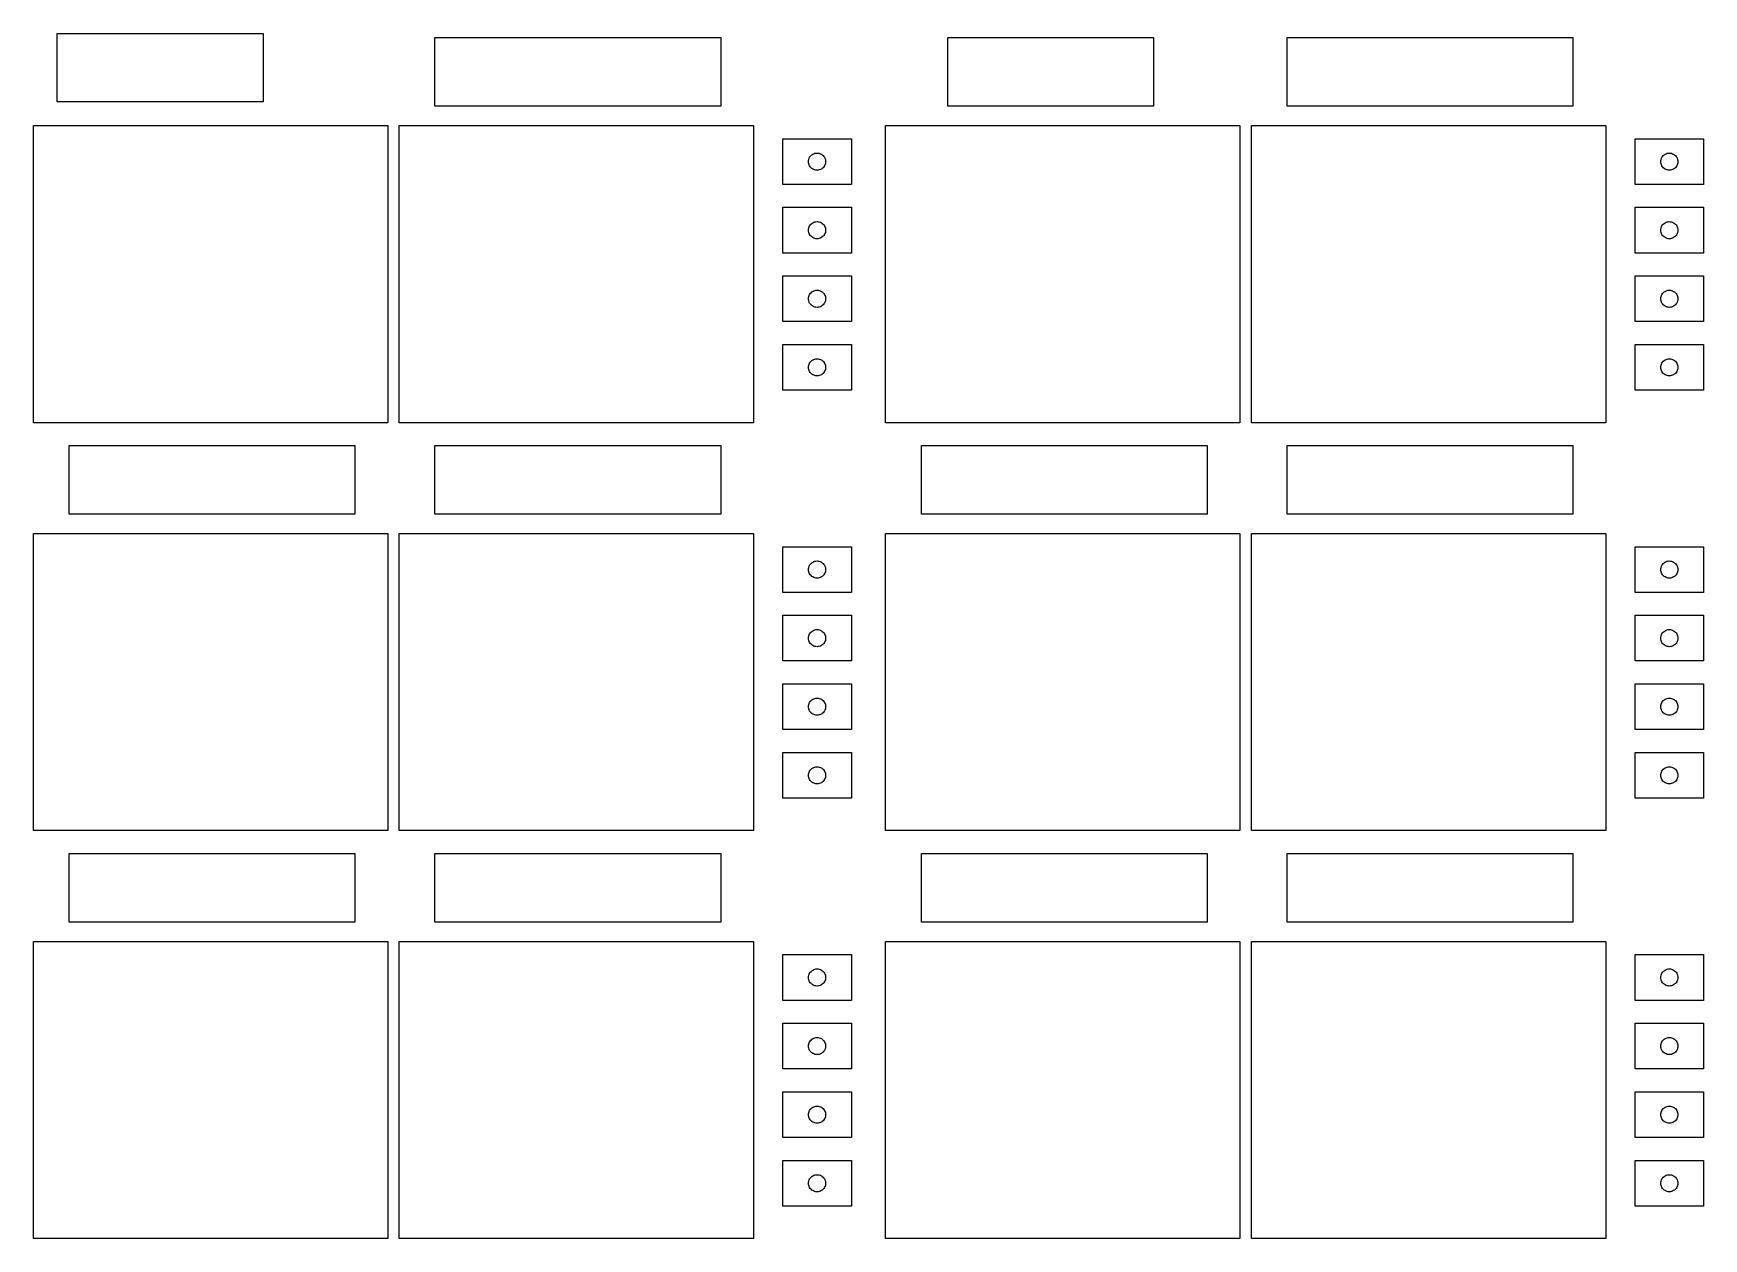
# Model space of a CAD drawing. Extents: x 253 to 548, y 521 to 626.
# Drawn here: x 253.1 to 399.2, y 521 to 626.4 of the extents above; entities that cross this region are included whole.
import ezdxf

# ---------------------------------------------------------------- set-up
doc = ezdxf.new("R2010")
doc.units = 0
doc.layers.get('0').update_dxf_attribs({"linetype": 'CONTINUOUS'})

msp = doc.modelspace()

# ---------------------------------------------------------------- linework, layer by layer
at = {"color": 7}
for p, q in [((255.180297, 626.401447), (273.180298, 626.401447)), ((255.180297, 620.401465), (255.180297, 626.401447)), ((273.180298, 626.401447), (273.180298, 620.401465)), ((288.217619, 626.031532), (313.217613, 626.031532)), ((288.217619, 620.031471), (288.217619, 626.031532)), ((313.217613, 626.031532), (313.217613, 620.031471)), ((333.093912, 626.047294), (351.093912, 626.047294)), ((333.093912, 620.047312), (333.093912, 626.047294)), ((351.093912, 626.047294), (351.093912, 620.047312)), ((362.776281, 626.031532), (387.776275, 626.031532)), ((362.776281, 620.031471), (362.776281, 626.031532)), ((387.776275, 626.031532), (387.776275, 620.031471)), ((273.180298, 620.401465), (255.180297, 620.401465)), ((313.217613, 620.031471), (288.217619, 620.031471)), ((351.093912, 620.047312), (333.093912, 620.047312)), ((387.776275, 620.031471), (362.776281, 620.031471)), ((253.088876, 618.341941), (284.088878, 618.341941)), ((253.088876, 592.341938), (253.088876, 618.341941)), ((284.088878, 618.341941), (284.088878, 592.341938)), ((285.088876, 618.341941), (316.088878, 618.341941)), ((285.088876, 592.341938), (285.088876, 618.341941)), ((316.088878, 618.341941), (316.088878, 592.341938)), ((327.647538, 618.341941), (358.647539, 618.341941)), ((327.647538, 592.341938), (327.647538, 618.341941)), ((358.647539, 618.341941), (358.647539, 592.341938)), ((359.647538, 618.341941), (390.647539, 618.341941)), ((359.647538, 592.341938), (359.647538, 618.341941)), ((390.647539, 618.341941), (390.647539, 592.341938)), ((318.647549, 617.184981), (324.647538, 617.184981)), ((318.647549, 613.184987), (318.647549, 617.184981)), ((324.647538, 617.184981), (324.647538, 613.184987)), ((393.206211, 617.184981), (399.206199, 617.184981)), ((393.206211, 613.184987), (393.206211, 617.184981)), ((399.206199, 617.184981), (399.206199, 613.184987)), ((324.647538, 613.184987), (318.647549, 613.184987)), ((399.206199, 613.184987), (393.206211, 613.184987)), ((318.647549, 611.184987), (324.647538, 611.184987)), ((318.647549, 607.184992), (318.647549, 611.184987)), ((324.647538, 611.184987), (324.647538, 607.184992)), ((393.206211, 611.184987), (399.206199, 611.184987)), ((393.206211, 607.184992), (393.206211, 611.184987)), ((399.206199, 611.184987), (399.206199, 607.184992)), ((324.647538, 607.184992), (318.647549, 607.184992)), ((399.206199, 607.184992), (393.206211, 607.184992)), ((318.647549, 605.184992), (324.647538, 605.184992)), ((318.647549, 601.184997), (318.647549, 605.184992)), ((324.647538, 605.184992), (324.647538, 601.184997)), ((393.206211, 605.184992), (399.206199, 605.184992)), ((393.206211, 601.184997), (393.206211, 605.184992)), ((399.206199, 605.184992), (399.206199, 601.184997)), ((324.647538, 601.184997), (318.647549, 601.184997)), ((399.206199, 601.184997), (393.206211, 601.184997)), ((318.647549, 599.184997), (324.647538, 599.184997)), ((318.647549, 595.185002), (318.647549, 599.184997)), ((324.647538, 599.184997), (324.647538, 595.185002)), ((393.206211, 599.184997), (399.206199, 599.184997)), ((393.206211, 595.185002), (393.206211, 599.184997)), ((399.206199, 599.184997), (399.206199, 595.185002)), ((324.647538, 595.185002), (318.647549, 595.185002)), ((399.206199, 595.185002), (393.206211, 595.185002)), ((284.088878, 592.341938), (253.088876, 592.341938)), ((316.088878, 592.341938), (285.088876, 592.341938)), ((358.647539, 592.341938), (327.647538, 592.341938)), ((390.647539, 592.341938), (359.647538, 592.341938)), ((256.217619, 590.341938), (281.217613, 590.341938)), ((256.217619, 584.341877), (256.217619, 590.341938)), ((281.217613, 590.341938), (281.217613, 584.341877)), ((288.217619, 590.341938), (313.217613, 590.341938)), ((288.217619, 584.341877), (288.217619, 590.341938)), ((313.217613, 590.341938), (313.217613, 584.341877)), ((330.776281, 590.341938), (355.776275, 590.341938)), ((330.776281, 584.341877), (330.776281, 590.341938)), ((355.776275, 590.341938), (355.776275, 584.341877)), ((362.776281, 590.341938), (387.776275, 590.341938)), ((362.776281, 584.341877), (362.776281, 590.341938)), ((387.776275, 590.341938), (387.776275, 584.341877)), ((281.217613, 584.341877), (256.217619, 584.341877)), ((313.217613, 584.341877), (288.217619, 584.341877)), ((355.776275, 584.341877), (330.776281, 584.341877)), ((387.776275, 584.341877), (362.776281, 584.341877)), ((253.088876, 582.652347), (284.088878, 582.652347)), ((253.088876, 556.652344), (253.088876, 582.652347)), ((284.088878, 582.652347), (284.088878, 556.652344)), ((285.088876, 582.652347), (316.088878, 582.652347)), ((285.088876, 556.652344), (285.088876, 582.652347)), ((316.088878, 582.652347), (316.088878, 556.652344)), ((327.647538, 582.652347), (358.647539, 582.652347)), ((327.647538, 556.652344), (327.647538, 582.652347)), ((358.647539, 582.652347), (358.647539, 556.652344)), ((359.647538, 582.652347), (390.647539, 582.652347)), ((359.647538, 556.652344), (359.647538, 582.652347)), ((390.647539, 582.652347), (390.647539, 556.652344)), ((318.647549, 581.495387), (324.647538, 581.495387)), ((318.647549, 577.495393), (318.647549, 581.495387)), ((324.647538, 581.495387), (324.647538, 577.495393)), ((393.206211, 581.495387), (399.206199, 581.495387)), ((393.206211, 577.495393), (393.206211, 581.495387)), ((399.206199, 581.495387), (399.206199, 577.495393)), ((324.647538, 577.495393), (318.647549, 577.495393)), ((399.206199, 577.495393), (393.206211, 577.495393)), ((318.647549, 575.495393), (324.647538, 575.495393)), ((318.647549, 571.495398), (318.647549, 575.495393)), ((324.647538, 575.495393), (324.647538, 571.495398)), ((393.206211, 575.495393), (399.206199, 575.495393)), ((393.206211, 571.495398), (393.206211, 575.495393)), ((399.206199, 575.495393), (399.206199, 571.495398)), ((324.647538, 571.495398), (318.647549, 571.495398)), ((399.206199, 571.495398), (393.206211, 571.495398)), ((318.647549, 569.495398), (324.647538, 569.495398)), ((318.647549, 565.495403), (318.647549, 569.495398)), ((324.647538, 569.495398), (324.647538, 565.495403)), ((393.206211, 569.495398), (399.206199, 569.495398)), ((393.206211, 565.495403), (393.206211, 569.495398)), ((399.206199, 569.495398), (399.206199, 565.495403)), ((324.647538, 565.495403), (318.647549, 565.495403)), ((399.206199, 565.495403), (393.206211, 565.495403)), ((318.647549, 563.495403), (324.647538, 563.495403)), ((318.647549, 559.495408), (318.647549, 563.495403)), ((324.647538, 563.495403), (324.647538, 559.495408)), ((393.206211, 563.495403), (399.206199, 563.495403)), ((393.206211, 559.495408), (393.206211, 563.495403)), ((399.206199, 563.495403), (399.206199, 559.495408)), ((324.647538, 559.495408), (318.647549, 559.495408)), ((399.206199, 559.495408), (393.206211, 559.495408)), ((284.088878, 556.652344), (253.088876, 556.652344)), ((316.088878, 556.652344), (285.088876, 556.652344)), ((358.647539, 556.652344), (327.647538, 556.652344)), ((390.647539, 556.652344), (359.647538, 556.652344)), ((256.217619, 554.652344), (281.217613, 554.652344)), ((256.217619, 548.652283), (256.217619, 554.652344)), ((281.217613, 554.652344), (281.217613, 548.652283)), ((288.217619, 554.652344), (313.217613, 554.652344)), ((288.217619, 548.652283), (288.217619, 554.652344)), ((313.217613, 554.652344), (313.217613, 548.652283)), ((330.776281, 554.652344), (355.776275, 554.652344)), ((330.776281, 548.652283), (330.776281, 554.652344)), ((355.776275, 554.652344), (355.776275, 548.652283)), ((362.776281, 554.652344), (387.776275, 554.652344)), ((362.776281, 548.652283), (362.776281, 554.652344)), ((387.776275, 554.652344), (387.776275, 548.652283)), ((281.217613, 548.652283), (256.217619, 548.652283)), ((313.217613, 548.652283), (288.217619, 548.652283)), ((355.776275, 548.652283), (330.776281, 548.652283)), ((387.776275, 548.652283), (362.776281, 548.652283)), ((253.088876, 546.962753), (284.088878, 546.962753)), ((253.088876, 520.96275), (253.088876, 546.962753)), ((284.088878, 546.962753), (284.088878, 520.96275)), ((285.088876, 546.962753), (316.088878, 546.962753)), ((285.088876, 520.96275), (285.088876, 546.962753)), ((316.088878, 546.962753), (316.088878, 520.96275)), ((327.647538, 546.962753), (358.647539, 546.962753)), ((327.647538, 520.96275), (327.647538, 546.962753)), ((358.647539, 546.962753), (358.647539, 520.96275)), ((359.647538, 546.962753), (390.647539, 546.962753)), ((359.647538, 520.96275), (359.647538, 546.962753)), ((390.647539, 546.962753), (390.647539, 520.96275)), ((318.647549, 545.805793), (324.647538, 545.805793)), ((318.647549, 541.805799), (318.647549, 545.805793)), ((324.647538, 545.805793), (324.647538, 541.805799)), ((393.206211, 545.805793), (399.206199, 545.805793)), ((393.206211, 541.805799), (393.206211, 545.805793)), ((399.206199, 545.805793), (399.206199, 541.805799)), ((324.647538, 541.805799), (318.647549, 541.805799)), ((399.206199, 541.805799), (393.206211, 541.805799)), ((318.647549, 539.805799), (324.647538, 539.805799)), ((318.647549, 535.805804), (318.647549, 539.805799)), ((324.647538, 539.805799), (324.647538, 535.805804)), ((393.206211, 539.805799), (399.206199, 539.805799)), ((393.206211, 535.805804), (393.206211, 539.805799)), ((399.206199, 539.805799), (399.206199, 535.805804)), ((324.647538, 535.805804), (318.647549, 535.805804)), ((399.206199, 535.805804), (393.206211, 535.805804)), ((318.647549, 533.805804), (324.647538, 533.805804)), ((318.647549, 529.805809), (318.647549, 533.805804)), ((324.647538, 533.805804), (324.647538, 529.805809)), ((393.206211, 533.805804), (399.206199, 533.805804)), ((393.206211, 529.805809), (393.206211, 533.805804)), ((399.206199, 533.805804), (399.206199, 529.805809)), ((324.647538, 529.805809), (318.647549, 529.805809)), ((399.206199, 529.805809), (393.206211, 529.805809)), ((318.647549, 527.805809), (324.647538, 527.805809)), ((318.647549, 523.805814), (318.647549, 527.805809)), ((324.647538, 527.805809), (324.647538, 523.805814)), ((393.206211, 527.805809), (399.206199, 527.805809)), ((393.206211, 523.805814), (393.206211, 527.805809)), ((399.206199, 527.805809), (399.206199, 523.805814)), ((324.647538, 523.805814), (318.647549, 523.805814)), ((399.206199, 523.805814), (393.206211, 523.805814)), ((284.088878, 520.96275), (253.088876, 520.96275)), ((316.088878, 520.96275), (285.088876, 520.96275)), ((358.647539, 520.96275), (327.647538, 520.96275)), ((390.647539, 520.96275), (359.647538, 520.96275))]:
    msp.add_line(p, q, dxfattribs=at)
at = {"color": 5}
for points in [[(320.897615, 615.184984), (320.897472, 615.315902), (320.932504, 615.446642), (320.998086, 615.559948)], [(320.998086, 614.81002), (320.932504, 614.923326), (320.897472, 615.054067), (320.897615, 615.184984)], [(320.998086, 615.559948), (321.063421, 615.673398), (321.15913, 615.769106), (321.272579, 615.834441)], [(321.272579, 615.834441), (321.385886, 615.900024), (321.516626, 615.935056), (321.647543, 615.934913)], [(321.647543, 615.934913), (321.778461, 615.935056), (321.909201, 615.900024), (322.022508, 615.834441)], [(322.022508, 615.834441), (322.135957, 615.769106), (322.231665, 615.673398), (322.297, 615.559948)], [(322.297, 615.559948), (322.362583, 615.446642), (322.397615, 615.315902), (322.397472, 615.184984)], [(322.397472, 615.184984), (322.397615, 615.054067), (322.362583, 614.923326), (322.297, 614.81002)], [(395.456277, 615.184984), (395.456134, 615.315902), (395.491165, 615.446642), (395.556748, 615.559948)], [(395.556748, 614.81002), (395.491165, 614.923326), (395.456134, 615.054067), (395.456277, 615.184984)], [(395.556748, 615.559948), (395.622083, 615.673398), (395.717791, 615.769106), (395.831241, 615.834441)], [(395.831241, 615.834441), (395.944547, 615.900024), (396.075287, 615.935056), (396.206205, 615.934913)], [(396.206205, 615.934913), (396.337123, 615.935056), (396.467863, 615.900024), (396.581169, 615.834441)], [(396.581169, 615.834441), (396.694619, 615.769106), (396.790327, 615.673398), (396.855662, 615.559948)], [(396.855662, 615.559948), (396.921245, 615.446642), (396.956277, 615.315902), (396.956134, 615.184984)], [(396.956134, 615.184984), (396.956277, 615.054067), (396.921245, 614.923326), (396.855662, 614.81002)], [(321.272579, 614.535527), (321.15913, 614.600862), (321.063421, 614.69657), (320.998086, 614.81002)], [(321.647543, 614.435056), (321.516626, 614.434913), (321.385886, 614.469944), (321.272579, 614.535527)], [(322.022508, 614.535527), (321.909201, 614.469944), (321.778461, 614.434913), (321.647543, 614.435056)], [(322.297, 614.81002), (322.231665, 614.69657), (322.135957, 614.600862), (322.022508, 614.535527)], [(395.831241, 614.535527), (395.717791, 614.600862), (395.622083, 614.69657), (395.556748, 614.81002)], [(396.206205, 614.435056), (396.075287, 614.434913), (395.944547, 614.469944), (395.831241, 614.535527)], [(396.581169, 614.535527), (396.467863, 614.469944), (396.337123, 614.434913), (396.206205, 614.435056)], [(396.855662, 614.81002), (396.790327, 614.69657), (396.694619, 614.600862), (396.581169, 614.535527)], [(320.897615, 609.184989), (320.897472, 609.315907), (320.932504, 609.446647), (320.998086, 609.559954)], [(320.998086, 609.559954), (321.063421, 609.673403), (321.15913, 609.769112), (321.272579, 609.834446)], [(321.272579, 609.834446), (321.385886, 609.900029), (321.516626, 609.935061), (321.647543, 609.934918)], [(321.647543, 609.934918), (321.778461, 609.935061), (321.909201, 609.900029), (322.022508, 609.834446)], [(322.022508, 609.834446), (322.135957, 609.769112), (322.231665, 609.673403), (322.297, 609.559954)], [(322.297, 609.559954), (322.362583, 609.446647), (322.397615, 609.315907), (322.397472, 609.184989)], [(395.456277, 609.184989), (395.456134, 609.315907), (395.491165, 609.446647), (395.556748, 609.559954)], [(395.556748, 609.559954), (395.622083, 609.673403), (395.717791, 609.769112), (395.831241, 609.834446)], [(395.831241, 609.834446), (395.944547, 609.900029), (396.075287, 609.935061), (396.206205, 609.934918)], [(396.206205, 609.934918), (396.337123, 609.935061), (396.467863, 609.900029), (396.581169, 609.834446)], [(396.581169, 609.834446), (396.694619, 609.769112), (396.790327, 609.673403), (396.855662, 609.559954)], [(396.855662, 609.559954), (396.921245, 609.446647), (396.956277, 609.315907), (396.956134, 609.184989)], [(320.998086, 608.810025), (320.932504, 608.923332), (320.897472, 609.054072), (320.897615, 609.184989)], [(321.272579, 608.535532), (321.15913, 608.600867), (321.063421, 608.696576), (320.998086, 608.810025)], [(321.647543, 608.435061), (321.516626, 608.434918), (321.385886, 608.46995), (321.272579, 608.535532)], [(322.022508, 608.535532), (321.909201, 608.46995), (321.778461, 608.434918), (321.647543, 608.435061)], [(322.297, 608.810025), (322.231665, 608.696576), (322.135957, 608.600867), (322.022508, 608.535532)], [(322.397472, 609.184989), (322.397615, 609.054072), (322.362583, 608.923332), (322.297, 608.810025)], [(395.556748, 608.810025), (395.491165, 608.923332), (395.456134, 609.054072), (395.456277, 609.184989)], [(395.831241, 608.535532), (395.717791, 608.600867), (395.622083, 608.696576), (395.556748, 608.810025)], [(396.206205, 608.435061), (396.075287, 608.434918), (395.944547, 608.46995), (395.831241, 608.535532)], [(396.581169, 608.535532), (396.467863, 608.46995), (396.337123, 608.434918), (396.206205, 608.435061)], [(396.855662, 608.810025), (396.790327, 608.696576), (396.694619, 608.600867), (396.581169, 608.535532)], [(396.956134, 609.184989), (396.956277, 609.054072), (396.921245, 608.923332), (396.855662, 608.810025)], [(320.897615, 603.184995), (320.897472, 603.315912), (320.932504, 603.446652), (320.998086, 603.559959)], [(320.998086, 603.559959), (321.063421, 603.673408), (321.15913, 603.769117), (321.272579, 603.834452)], [(321.272579, 603.834452), (321.385886, 603.900034), (321.516626, 603.935066), (321.647543, 603.934923)], [(321.647543, 603.934923), (321.778461, 603.935066), (321.909201, 603.900034), (322.022508, 603.834452)], [(322.022508, 603.834452), (322.135957, 603.769117), (322.231665, 603.673408), (322.297, 603.559959)], [(322.297, 603.559959), (322.362583, 603.446652), (322.397615, 603.315912), (322.397472, 603.184995)], [(395.456277, 603.184995), (395.456134, 603.315912), (395.491165, 603.446652), (395.556748, 603.559959)], [(395.556748, 603.559959), (395.622083, 603.673408), (395.717791, 603.769117), (395.831241, 603.834452)], [(395.831241, 603.834452), (395.944547, 603.900034), (396.075287, 603.935066), (396.206205, 603.934923)], [(396.206205, 603.934923), (396.337123, 603.935066), (396.467863, 603.900034), (396.581169, 603.834452)], [(396.581169, 603.834452), (396.694619, 603.769117), (396.790327, 603.673408), (396.855662, 603.559959)], [(396.855662, 603.559959), (396.921245, 603.446652), (396.956277, 603.315912), (396.956134, 603.184995)], [(320.998086, 602.81003), (320.932504, 602.923337), (320.897472, 603.054077), (320.897615, 603.184995)], [(321.272579, 602.535538), (321.15913, 602.600872), (321.063421, 602.696581), (320.998086, 602.81003)], [(321.647543, 602.435066), (321.516626, 602.434923), (321.385886, 602.469955), (321.272579, 602.535538)], [(322.022508, 602.535538), (321.909201, 602.469955), (321.778461, 602.434923), (321.647543, 602.435066)], [(322.297, 602.81003), (322.231665, 602.696581), (322.135957, 602.600872), (322.022508, 602.535538)], [(322.397472, 603.184995), (322.397615, 603.054077), (322.362583, 602.923337), (322.297, 602.81003)], [(395.556748, 602.81003), (395.491165, 602.923337), (395.456134, 603.054077), (395.456277, 603.184995)], [(395.831241, 602.535538), (395.717791, 602.600872), (395.622083, 602.696581), (395.556748, 602.81003)], [(396.206205, 602.435066), (396.075287, 602.434923), (395.944547, 602.469955), (395.831241, 602.535538)], [(396.581169, 602.535538), (396.467863, 602.469955), (396.337123, 602.434923), (396.206205, 602.435066)], [(396.855662, 602.81003), (396.790327, 602.696581), (396.694619, 602.600872), (396.581169, 602.535538)], [(396.956134, 603.184995), (396.956277, 603.054077), (396.921245, 602.923337), (396.855662, 602.81003)], [(320.998086, 597.559964), (321.063421, 597.673414), (321.15913, 597.769122), (321.272579, 597.834457)], [(321.272579, 597.834457), (321.385886, 597.90004), (321.516626, 597.935071), (321.647543, 597.934928)], [(321.647543, 597.934928), (321.778461, 597.935071), (321.909201, 597.90004), (322.022508, 597.834457)], [(322.022508, 597.834457), (322.135957, 597.769122), (322.231665, 597.673414), (322.297, 597.559964)], [(395.556748, 597.559964), (395.622083, 597.673414), (395.717791, 597.769122), (395.831241, 597.834457)], [(395.831241, 597.834457), (395.944547, 597.90004), (396.075287, 597.935071), (396.206205, 597.934928)], [(396.206205, 597.934928), (396.337123, 597.935071), (396.467863, 597.90004), (396.581169, 597.834457)], [(396.581169, 597.834457), (396.694619, 597.769122), (396.790327, 597.673414), (396.855662, 597.559964)], [(320.897615, 597.185), (320.897472, 597.315917), (320.932504, 597.446658), (320.998086, 597.559964)], [(320.998086, 596.810036), (320.932504, 596.923342), (320.897472, 597.054082), (320.897615, 597.185)], [(321.272579, 596.535543), (321.15913, 596.600878), (321.063421, 596.696586), (320.998086, 596.810036)], [(321.647543, 596.435071), (321.516626, 596.434928), (321.385886, 596.46996), (321.272579, 596.535543)], [(322.022508, 596.535543), (321.909201, 596.46996), (321.778461, 596.434928), (321.647543, 596.435071)], [(322.297, 596.810036), (322.231665, 596.696586), (322.135957, 596.600878), (322.022508, 596.535543)], [(322.297, 597.559964), (322.362583, 597.446658), (322.397615, 597.315917), (322.397472, 597.185)], [(322.397472, 597.185), (322.397615, 597.054082), (322.362583, 596.923342), (322.297, 596.810036)], [(395.456277, 597.185), (395.456134, 597.315917), (395.491165, 597.446658), (395.556748, 597.559964)], [(395.556748, 596.810036), (395.491165, 596.923342), (395.456134, 597.054082), (395.456277, 597.185)], [(395.831241, 596.535543), (395.717791, 596.600878), (395.622083, 596.696586), (395.556748, 596.810036)], [(396.206205, 596.435071), (396.075287, 596.434928), (395.944547, 596.46996), (395.831241, 596.535543)], [(396.581169, 596.535543), (396.467863, 596.46996), (396.337123, 596.434928), (396.206205, 596.435071)], [(396.855662, 596.810036), (396.790327, 596.696586), (396.694619, 596.600878), (396.581169, 596.535543)], [(396.855662, 597.559964), (396.921245, 597.446658), (396.956277, 597.315917), (396.956134, 597.185)], [(396.956134, 597.185), (396.956277, 597.054082), (396.921245, 596.923342), (396.855662, 596.810036)], [(320.998086, 579.870354), (321.063421, 579.983804), (321.15913, 580.079512), (321.272579, 580.144847)], [(321.272579, 580.144847), (321.385886, 580.21043), (321.516626, 580.245461), (321.647543, 580.245318)], [(321.647543, 580.245318), (321.778461, 580.245461), (321.909201, 580.21043), (322.022508, 580.144847)], [(322.022508, 580.144847), (322.135957, 580.079512), (322.231665, 579.983804), (322.297, 579.870354)], [(395.556748, 579.870354), (395.622083, 579.983804), (395.717791, 580.079512), (395.831241, 580.144847)], [(395.831241, 580.144847), (395.944547, 580.21043), (396.075287, 580.245461), (396.206205, 580.245318)], [(396.206205, 580.245318), (396.337123, 580.245461), (396.467863, 580.21043), (396.581169, 580.144847)], [(396.581169, 580.144847), (396.694619, 580.079512), (396.790327, 579.983804), (396.855662, 579.870354)], [(320.897615, 579.49539), (320.897472, 579.626308), (320.932504, 579.757048), (320.998086, 579.870354)], [(320.998086, 579.120426), (320.932504, 579.233732), (320.897472, 579.364472), (320.897615, 579.49539)], [(321.272579, 578.845933), (321.15913, 578.911268), (321.063421, 579.006976), (320.998086, 579.120426)], [(321.647543, 578.745462), (321.516626, 578.745319), (321.385886, 578.78035), (321.272579, 578.845933)], [(322.022508, 578.845933), (321.909201, 578.78035), (321.778461, 578.745319), (321.647543, 578.745462)], [(322.297, 579.120426), (322.231665, 579.006976), (322.135957, 578.911268), (322.022508, 578.845933)], [(322.297, 579.870354), (322.362583, 579.757048), (322.397615, 579.626308), (322.397472, 579.49539)], [(322.397472, 579.49539), (322.397615, 579.364472), (322.362583, 579.233732), (322.297, 579.120426)], [(395.456277, 579.49539), (395.456134, 579.626308), (395.491165, 579.757048), (395.556748, 579.870354)], [(395.556748, 579.120426), (395.491165, 579.233732), (395.456134, 579.364472), (395.456277, 579.49539)], [(395.831241, 578.845933), (395.717791, 578.911268), (395.622083, 579.006976), (395.556748, 579.120426)], [(396.206205, 578.745462), (396.075287, 578.745319), (395.944547, 578.78035), (395.831241, 578.845933)], [(396.581169, 578.845933), (396.467863, 578.78035), (396.337123, 578.745319), (396.206205, 578.745462)], [(396.855662, 579.120426), (396.790327, 579.006976), (396.694619, 578.911268), (396.581169, 578.845933)], [(396.855662, 579.870354), (396.921245, 579.757048), (396.956277, 579.626308), (396.956134, 579.49539)], [(396.956134, 579.49539), (396.956277, 579.364472), (396.921245, 579.233732), (396.855662, 579.120426)], [(321.272579, 574.144852), (321.385886, 574.210435), (321.516626, 574.245467), (321.647543, 574.245324)], [(321.647543, 574.245324), (321.778461, 574.245467), (321.909201, 574.210435), (322.022508, 574.144852)], [(395.831241, 574.144852), (395.944547, 574.210435), (396.075287, 574.245467), (396.206205, 574.245324)], [(396.206205, 574.245324), (396.337123, 574.245467), (396.467863, 574.210435), (396.581169, 574.144852)], [(320.897615, 573.495395), (320.897472, 573.626313), (320.932504, 573.757053), (320.998086, 573.870359)], [(320.998086, 573.120431), (320.932504, 573.233737), (320.897472, 573.364478), (320.897615, 573.495395)], [(320.998086, 573.870359), (321.063421, 573.983809), (321.15913, 574.079517), (321.272579, 574.144852)], [(321.272579, 572.845938), (321.15913, 572.911273), (321.063421, 573.006982), (320.998086, 573.120431)], [(321.647543, 572.745467), (321.516626, 572.745324), (321.385886, 572.780355), (321.272579, 572.845938)], [(322.022508, 572.845938), (321.909201, 572.780355), (321.778461, 572.745324), (321.647543, 572.745467)], [(322.022508, 574.144852), (322.135957, 574.079517), (322.231665, 573.983809), (322.297, 573.870359)], [(322.297, 573.120431), (322.231665, 573.006982), (322.135957, 572.911273), (322.022508, 572.845938)], [(322.297, 573.870359), (322.362583, 573.757053), (322.397615, 573.626313), (322.397472, 573.495395)], [(322.397472, 573.495395), (322.397615, 573.364478), (322.362583, 573.233737), (322.297, 573.120431)], [(395.456277, 573.495395), (395.456134, 573.626313), (395.491165, 573.757053), (395.556748, 573.870359)], [(395.556748, 573.120431), (395.491165, 573.233737), (395.456134, 573.364478), (395.456277, 573.495395)], [(395.556748, 573.870359), (395.622083, 573.983809), (395.717791, 574.079517), (395.831241, 574.144852)], [(395.831241, 572.845938), (395.717791, 572.911273), (395.622083, 573.006982), (395.556748, 573.120431)], [(396.206205, 572.745467), (396.075287, 572.745324), (395.944547, 572.780355), (395.831241, 572.845938)], [(396.581169, 572.845938), (396.467863, 572.780355), (396.337123, 572.745324), (396.206205, 572.745467)], [(396.581169, 574.144852), (396.694619, 574.079517), (396.790327, 573.983809), (396.855662, 573.870359)], [(396.855662, 573.120431), (396.790327, 573.006982), (396.694619, 572.911273), (396.581169, 572.845938)], [(396.855662, 573.870359), (396.921245, 573.757053), (396.956277, 573.626313), (396.956134, 573.495395)], [(396.956134, 573.495395), (396.956277, 573.364478), (396.921245, 573.233737), (396.855662, 573.120431)], [(320.897615, 567.4954), (320.897472, 567.626318), (320.932504, 567.757058), (320.998086, 567.870365)], [(320.998086, 567.120436), (320.932504, 567.233743), (320.897472, 567.364483), (320.897615, 567.4954)], [(320.998086, 567.870365), (321.063421, 567.983814), (321.15913, 568.079523), (321.272579, 568.144858)], [(321.272579, 566.845943), (321.15913, 566.911278), (321.063421, 567.006987), (320.998086, 567.120436)], [(321.272579, 568.144858), (321.385886, 568.21044), (321.516626, 568.245472), (321.647543, 568.245329)], [(321.647543, 568.245329), (321.778461, 568.245472), (321.909201, 568.21044), (322.022508, 568.144858)], [(322.022508, 568.144858), (322.135957, 568.079523), (322.231665, 567.983814), (322.297, 567.870365)], [(322.297, 567.120436), (322.231665, 567.006987), (322.135957, 566.911278), (322.022508, 566.845943)], [(322.297, 567.870365), (322.362583, 567.757058), (322.397615, 567.626318), (322.397472, 567.4954)], [(322.397472, 567.4954), (322.397615, 567.364483), (322.362583, 567.233743), (322.297, 567.120436)], [(395.456277, 567.4954), (395.456134, 567.626318), (395.491165, 567.757058), (395.556748, 567.870365)], [(395.556748, 567.120436), (395.491165, 567.233743), (395.456134, 567.364483), (395.456277, 567.4954)], [(395.556748, 567.870365), (395.622083, 567.983814), (395.717791, 568.079523), (395.831241, 568.144858)], [(395.831241, 566.845943), (395.717791, 566.911278), (395.622083, 567.006987), (395.556748, 567.120436)], [(395.831241, 568.144858), (395.944547, 568.21044), (396.075287, 568.245472), (396.206205, 568.245329)], [(396.206205, 568.245329), (396.337123, 568.245472), (396.467863, 568.21044), (396.581169, 568.144858)], [(396.581169, 568.144858), (396.694619, 568.079523), (396.790327, 567.983814), (396.855662, 567.870365)], [(396.855662, 567.120436), (396.790327, 567.006987), (396.694619, 566.911278), (396.581169, 566.845943)], [(396.855662, 567.870365), (396.921245, 567.757058), (396.956277, 567.626318), (396.956134, 567.4954)], [(396.956134, 567.4954), (396.956277, 567.364483), (396.921245, 567.233743), (396.855662, 567.120436)], [(321.647543, 566.745472), (321.516626, 566.745329), (321.385886, 566.780361), (321.272579, 566.845943)], [(322.022508, 566.845943), (321.909201, 566.780361), (321.778461, 566.745329), (321.647543, 566.745472)], [(396.206205, 566.745472), (396.075287, 566.745329), (395.944547, 566.780361), (395.831241, 566.845943)], [(396.581169, 566.845943), (396.467863, 566.780361), (396.337123, 566.745329), (396.206205, 566.745472)], [(320.897615, 561.495406), (320.897472, 561.626323), (320.932504, 561.757064), (320.998086, 561.87037)], [(320.998086, 561.120442), (320.932504, 561.233748), (320.897472, 561.364488), (320.897615, 561.495406)], [(320.998086, 561.87037), (321.063421, 561.983819), (321.15913, 562.079528), (321.272579, 562.144863)], [(321.272579, 560.845949), (321.15913, 560.911284), (321.063421, 561.006992), (320.998086, 561.120442)], [(321.272579, 562.144863), (321.385886, 562.210445), (321.516626, 562.245477), (321.647543, 562.245334)], [(321.647543, 562.245334), (321.778461, 562.245477), (321.909201, 562.210445), (322.022508, 562.144863)], [(322.022508, 562.144863), (322.135957, 562.079528), (322.231665, 561.983819), (322.297, 561.87037)], [(322.297, 561.120442), (322.231665, 561.006992), (322.135957, 560.911284), (322.022508, 560.845949)], [(322.297, 561.87037), (322.362583, 561.757064), (322.397615, 561.626323), (322.397472, 561.495406)], [(322.397472, 561.495406), (322.397615, 561.364488), (322.362583, 561.233748), (322.297, 561.120442)], [(395.456277, 561.495406), (395.456134, 561.626323), (395.491165, 561.757064), (395.556748, 561.87037)], [(395.556748, 561.120442), (395.491165, 561.233748), (395.456134, 561.364488), (395.456277, 561.495406)], [(395.556748, 561.87037), (395.622083, 561.983819), (395.717791, 562.079528), (395.831241, 562.144863)], [(395.831241, 560.845949), (395.717791, 560.911284), (395.622083, 561.006992), (395.556748, 561.120442)], [(395.831241, 562.144863), (395.944547, 562.210445), (396.075287, 562.245477), (396.206205, 562.245334)], [(396.206205, 562.245334), (396.337123, 562.245477), (396.467863, 562.210445), (396.581169, 562.144863)], [(396.581169, 562.144863), (396.694619, 562.079528), (396.790327, 561.983819), (396.855662, 561.87037)], [(396.855662, 561.120442), (396.790327, 561.006992), (396.694619, 560.911284), (396.581169, 560.845949)], [(396.855662, 561.87037), (396.921245, 561.757064), (396.956277, 561.626323), (396.956134, 561.495406)], [(396.956134, 561.495406), (396.956277, 561.364488), (396.921245, 561.233748), (396.855662, 561.120442)], [(321.647543, 560.745477), (321.516626, 560.745334), (321.385886, 560.780366), (321.272579, 560.845949)], [(322.022508, 560.845949), (321.909201, 560.780366), (321.778461, 560.745334), (321.647543, 560.745477)], [(396.206205, 560.745477), (396.075287, 560.745334), (395.944547, 560.780366), (395.831241, 560.845949)], [(396.581169, 560.845949), (396.467863, 560.780366), (396.337123, 560.745334), (396.206205, 560.745477)], [(320.897615, 543.805796), (320.897472, 543.936713), (320.932504, 544.067454), (320.998086, 544.18076)], [(320.998086, 543.430832), (320.932504, 543.544138), (320.897472, 543.674878), (320.897615, 543.805796)], [(320.998086, 544.18076), (321.063421, 544.29421), (321.15913, 544.389918), (321.272579, 544.455253)], [(321.272579, 544.455253), (321.385886, 544.520836), (321.516626, 544.555867), (321.647543, 544.555724)], [(321.647543, 544.555724), (321.778461, 544.555867), (321.909201, 544.520836), (322.022508, 544.455253)], [(322.022508, 544.455253), (322.135957, 544.389918), (322.231665, 544.29421), (322.297, 544.18076)], [(322.297, 544.18076), (322.362583, 544.067454), (322.397615, 543.936713), (322.397472, 543.805796)], [(322.397472, 543.805796), (322.397615, 543.674878), (322.362583, 543.544138), (322.297, 543.430832)], [(395.456277, 543.805796), (395.456134, 543.936713), (395.491165, 544.067454), (395.556748, 544.18076)], [(395.556748, 543.430832), (395.491165, 543.544138), (395.456134, 543.674878), (395.456277, 543.805796)], [(395.556748, 544.18076), (395.622083, 544.29421), (395.717791, 544.389918), (395.831241, 544.455253)], [(395.831241, 544.455253), (395.944547, 544.520836), (396.075287, 544.555867), (396.206205, 544.555724)], [(396.206205, 544.555724), (396.337123, 544.555867), (396.467863, 544.520836), (396.581169, 544.455253)], [(396.581169, 544.455253), (396.694619, 544.389918), (396.790327, 544.29421), (396.855662, 544.18076)], [(396.855662, 544.18076), (396.921245, 544.067454), (396.956277, 543.936713), (396.956134, 543.805796)], [(396.956134, 543.805796), (396.956277, 543.674878), (396.921245, 543.544138), (396.855662, 543.430832)], [(321.272579, 543.156339), (321.15913, 543.221674), (321.063421, 543.317382), (320.998086, 543.430832)], [(321.647543, 543.055867), (321.516626, 543.055724), (321.385886, 543.090756), (321.272579, 543.156339)], [(322.022508, 543.156339), (321.909201, 543.090756), (321.778461, 543.055724), (321.647543, 543.055867)], [(322.297, 543.430832), (322.231665, 543.317382), (322.135957, 543.221674), (322.022508, 543.156339)], [(395.831241, 543.156339), (395.717791, 543.221674), (395.622083, 543.317382), (395.556748, 543.430832)], [(396.206205, 543.055867), (396.075287, 543.055724), (395.944547, 543.090756), (395.831241, 543.156339)], [(396.581169, 543.156339), (396.467863, 543.090756), (396.337123, 543.055724), (396.206205, 543.055867)], [(396.855662, 543.430832), (396.790327, 543.317382), (396.694619, 543.221674), (396.581169, 543.156339)], [(320.897615, 537.805801), (320.897472, 537.936719), (320.932504, 538.067459), (320.998086, 538.180765)], [(320.998086, 537.430837), (320.932504, 537.544143), (320.897472, 537.674884), (320.897615, 537.805801)], [(320.998086, 538.180765), (321.063421, 538.294215), (321.15913, 538.389923), (321.272579, 538.455258)], [(321.272579, 538.455258), (321.385886, 538.520841), (321.516626, 538.555873), (321.647543, 538.55573)], [(321.647543, 538.55573), (321.778461, 538.555873), (321.909201, 538.520841), (322.022508, 538.455258)], [(322.022508, 538.455258), (322.135957, 538.389923), (322.231665, 538.294215), (322.297, 538.180765)], [(322.297, 538.180765), (322.362583, 538.067459), (322.397615, 537.936719), (322.397472, 537.805801)], [(322.397472, 537.805801), (322.397615, 537.674884), (322.362583, 537.544143), (322.297, 537.430837)], [(395.456277, 537.805801), (395.456134, 537.936719), (395.491165, 538.067459), (395.556748, 538.180765)], [(395.556748, 537.430837), (395.491165, 537.544143), (395.456134, 537.674884), (395.456277, 537.805801)], [(395.556748, 538.180765), (395.622083, 538.294215), (395.717791, 538.389923), (395.831241, 538.455258)], [(395.831241, 538.455258), (395.944547, 538.520841), (396.075287, 538.555873), (396.206205, 538.55573)], [(396.206205, 538.55573), (396.337123, 538.555873), (396.467863, 538.520841), (396.581169, 538.455258)], [(396.581169, 538.455258), (396.694619, 538.389923), (396.790327, 538.294215), (396.855662, 538.180765)], [(396.855662, 538.180765), (396.921245, 538.067459), (396.956277, 537.936719), (396.956134, 537.805801)], [(396.956134, 537.805801), (396.956277, 537.674884), (396.921245, 537.544143), (396.855662, 537.430837)], [(321.272579, 537.156344), (321.15913, 537.221679), (321.063421, 537.317387), (320.998086, 537.430837)], [(321.647543, 537.055873), (321.516626, 537.05573), (321.385886, 537.090761), (321.272579, 537.156344)], [(322.022508, 537.156344), (321.909201, 537.090761), (321.778461, 537.05573), (321.647543, 537.055873)], [(322.297, 537.430837), (322.231665, 537.317387), (322.135957, 537.221679), (322.022508, 537.156344)], [(395.831241, 537.156344), (395.717791, 537.221679), (395.622083, 537.317387), (395.556748, 537.430837)], [(396.206205, 537.055873), (396.075287, 537.05573), (395.944547, 537.090761), (395.831241, 537.156344)], [(396.581169, 537.156344), (396.467863, 537.090761), (396.337123, 537.05573), (396.206205, 537.055873)], [(396.855662, 537.430837), (396.790327, 537.317387), (396.694619, 537.221679), (396.581169, 537.156344)], [(320.897615, 531.805806), (320.897472, 531.936724), (320.932504, 532.067464), (320.998086, 532.180771)], [(320.998086, 532.180771), (321.063421, 532.29422), (321.15913, 532.389929), (321.272579, 532.455263)], [(321.272579, 532.455263), (321.385886, 532.520846), (321.516626, 532.555878), (321.647543, 532.555735)], [(321.647543, 532.555735), (321.778461, 532.555878), (321.909201, 532.520846), (322.022508, 532.455263)], [(322.022508, 532.455263), (322.135957, 532.389929), (322.231665, 532.29422), (322.297, 532.180771)], [(322.297, 532.180771), (322.362583, 532.067464), (322.397615, 531.936724), (322.397472, 531.805806)], [(395.456277, 531.805806), (395.456134, 531.936724), (395.491165, 532.067464), (395.556748, 532.180771)], [(395.556748, 532.180771), (395.622083, 532.29422), (395.717791, 532.389929), (395.831241, 532.455263)], [(395.831241, 532.455263), (395.944547, 532.520846), (396.075287, 532.555878), (396.206205, 532.555735)], [(396.206205, 532.555735), (396.337123, 532.555878), (396.467863, 532.520846), (396.581169, 532.455263)], [(396.581169, 532.455263), (396.694619, 532.389929), (396.790327, 532.29422), (396.855662, 532.180771)], [(396.855662, 532.180771), (396.921245, 532.067464), (396.956277, 531.936724), (396.956134, 531.805806)], [(320.998086, 531.430842), (320.932504, 531.544149), (320.897472, 531.674889), (320.897615, 531.805806)], [(321.272579, 531.156349), (321.15913, 531.221684), (321.063421, 531.317393), (320.998086, 531.430842)], [(321.647543, 531.055878), (321.516626, 531.055735), (321.385886, 531.090767), (321.272579, 531.156349)], [(322.022508, 531.156349), (321.909201, 531.090767), (321.778461, 531.055735), (321.647543, 531.055878)], [(322.297, 531.430842), (322.231665, 531.317393), (322.135957, 531.221684), (322.022508, 531.156349)], [(322.397472, 531.805806), (322.397615, 531.674889), (322.362583, 531.544149), (322.297, 531.430842)], [(395.556748, 531.430842), (395.491165, 531.544149), (395.456134, 531.674889), (395.456277, 531.805806)], [(395.831241, 531.156349), (395.717791, 531.221684), (395.622083, 531.317393), (395.556748, 531.430842)], [(396.206205, 531.055878), (396.075287, 531.055735), (395.944547, 531.090767), (395.831241, 531.156349)], [(396.581169, 531.156349), (396.467863, 531.090767), (396.337123, 531.055735), (396.206205, 531.055878)], [(396.855662, 531.430842), (396.790327, 531.317393), (396.694619, 531.221684), (396.581169, 531.156349)], [(396.956134, 531.805806), (396.956277, 531.674889), (396.921245, 531.544149), (396.855662, 531.430842)], [(320.897615, 525.805812), (320.897472, 525.936729), (320.932504, 526.067469), (320.998086, 526.180776)], [(320.998086, 526.180776), (321.063421, 526.294225), (321.15913, 526.389934), (321.272579, 526.455269)], [(321.272579, 526.455269), (321.385886, 526.520851), (321.516626, 526.555883), (321.647543, 526.55574)], [(321.647543, 526.55574), (321.778461, 526.555883), (321.909201, 526.520851), (322.022508, 526.455269)], [(322.022508, 526.455269), (322.135957, 526.389934), (322.231665, 526.294225), (322.297, 526.180776)], [(322.297, 526.180776), (322.362583, 526.067469), (322.397615, 525.936729), (322.397472, 525.805812)], [(395.456277, 525.805812), (395.456134, 525.936729), (395.491165, 526.067469), (395.556748, 526.180776)], [(395.556748, 526.180776), (395.622083, 526.294225), (395.717791, 526.389934), (395.831241, 526.455269)], [(395.831241, 526.455269), (395.944547, 526.520851), (396.075287, 526.555883), (396.206205, 526.55574)], [(396.206205, 526.55574), (396.337123, 526.555883), (396.467863, 526.520851), (396.581169, 526.455269)], [(396.581169, 526.455269), (396.694619, 526.389934), (396.790327, 526.294225), (396.855662, 526.180776)], [(396.855662, 526.180776), (396.921245, 526.067469), (396.956277, 525.936729), (396.956134, 525.805812)], [(320.998086, 525.430847), (320.932504, 525.544154), (320.897472, 525.674894), (320.897615, 525.805812)], [(321.272579, 525.156355), (321.15913, 525.221689), (321.063421, 525.317398), (320.998086, 525.430847)], [(321.647543, 525.055883), (321.516626, 525.05574), (321.385886, 525.090772), (321.272579, 525.156355)], [(322.022508, 525.156355), (321.909201, 525.090772), (321.778461, 525.05574), (321.647543, 525.055883)], [(322.297, 525.430847), (322.231665, 525.317398), (322.135957, 525.221689), (322.022508, 525.156355)], [(322.397472, 525.805812), (322.397615, 525.674894), (322.362583, 525.544154), (322.297, 525.430847)], [(395.556748, 525.430847), (395.491165, 525.544154), (395.456134, 525.674894), (395.456277, 525.805812)], [(395.831241, 525.156355), (395.717791, 525.221689), (395.622083, 525.317398), (395.556748, 525.430847)], [(396.206205, 525.055883), (396.075287, 525.05574), (395.944547, 525.090772), (395.831241, 525.156355)], [(396.581169, 525.156355), (396.467863, 525.090772), (396.337123, 525.05574), (396.206205, 525.055883)], [(396.855662, 525.430847), (396.790327, 525.317398), (396.694619, 525.221689), (396.581169, 525.156355)], [(396.956134, 525.805812), (396.956277, 525.674894), (396.921245, 525.544154), (396.855662, 525.430847)]]:
    msp.add_open_spline(points, degree=3, dxfattribs=at)

doc.saveas('drawing.dxf')
